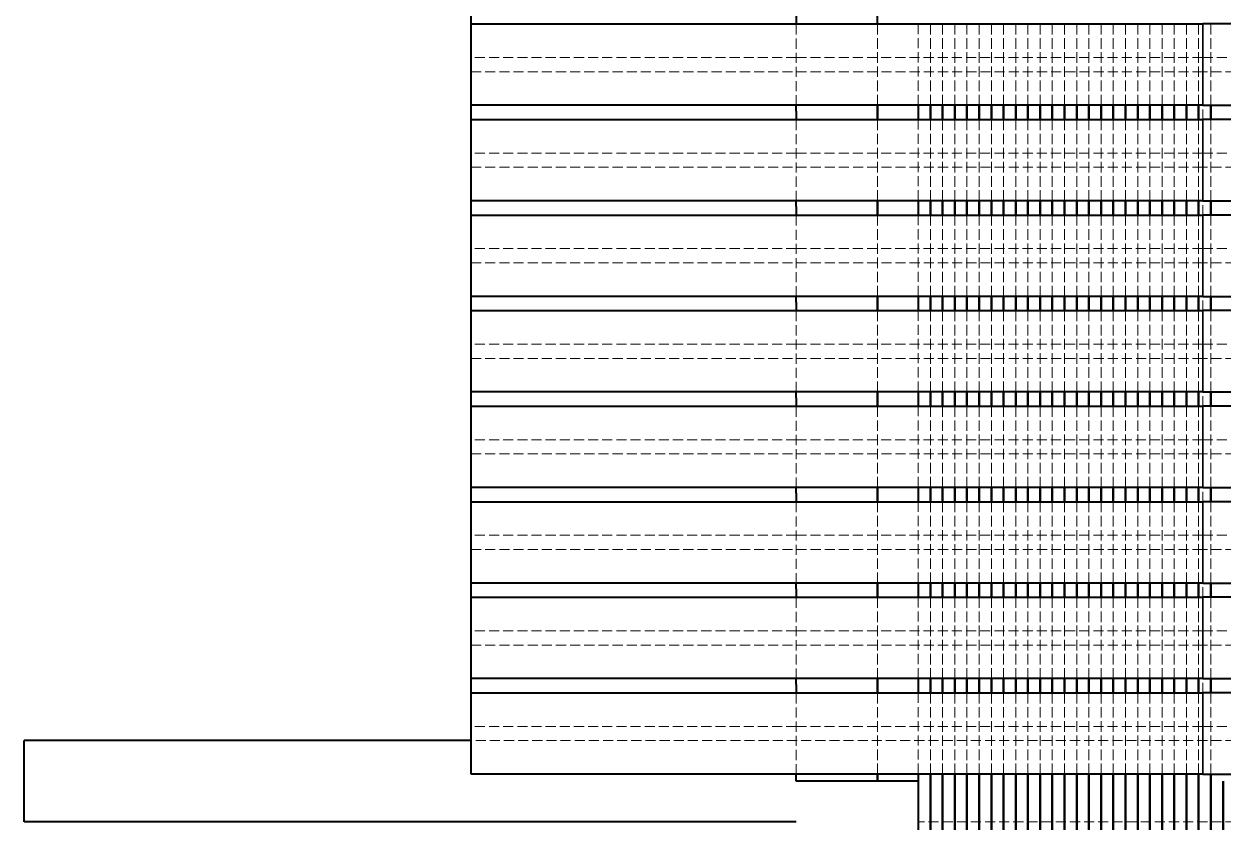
# Model space of a CAD drawing. Header units: millimetres. Extents: x 0 to 630, y 0 to 446.
# Drawn here: x 313.5 to 343, y 137.44 to 157.07 of the extents above; entities that cross this region are included whole.
import ezdxf

# ---------------------------------------------------------------- set-up
doc = ezdxf.new("R2010")
doc.units = ezdxf.units.MM
doc.header["$LTSCALE"] = 1.5
doc.linetypes.add('DASHED', pattern=[0.2067, 0.1654, -0.0413])
for name, color, linetype, lineweight, true_color in [('가려진 것(ISO)', 2, 'DASHED', 18, 0xffff00), ('가려진 좁은 것(ISO)', 2, 'DASHED', 18, 0xffff00), ('가시적인 것(ISO)', 3, 'Continuous', 40, 0x00ff00), ('가시적인 좁은 것(ISO)', 3, 'Continuous', 35, 0x00ff00)]:
    doc.layers.add(name, color=color, linetype=linetype, lineweight=lineweight, true_color=true_color)

msp = doc.modelspace()

# ---------------------------------------------------------------- linework, layer by layer
at = {"layer": '가려진 것(ISO)', "color": 1, "true_color": 0xff0000}
for p, q in [((332.502, 155.069), (332.502, 157.069)), ((332.502, 156.244), (324.502, 156.244)), ((332.502, 156.244), (342.502, 156.244)), ((342.502, 156.244), (363.502, 156.244)), ((324.502, 155.894), (332.502, 155.894)), ((342.502, 155.894), (332.502, 155.894)), ((363.502, 155.894), (342.502, 155.894)), ((332.502, 152.719), (332.502, 154.719)), ((332.502, 153.894), (324.502, 153.894)), ((332.502, 153.894), (342.502, 153.894)), ((342.502, 153.894), (363.502, 153.894)), ((324.502, 153.544), (332.502, 153.544)), ((342.502, 153.544), (332.502, 153.544)), ((363.502, 153.544), (342.502, 153.544)), ((332.502, 150.369), (332.502, 152.369)), ((332.502, 151.544), (324.502, 151.544)), ((332.502, 151.544), (342.502, 151.544)), ((342.502, 151.544), (363.502, 151.544)), ((324.502, 151.194), (332.502, 151.194)), ((342.502, 151.194), (332.502, 151.194)), ((363.502, 151.194), (342.502, 151.194)), ((332.502, 148.019), (332.502, 150.019)), ((332.502, 149.194), (324.502, 149.194)), ((332.502, 149.194), (342.502, 149.194)), ((342.502, 149.194), (363.502, 149.194)), ((324.502, 148.844), (332.502, 148.844)), ((342.502, 148.844), (332.502, 148.844)), ((363.502, 148.844), (342.502, 148.844)), ((332.502, 145.669), (332.502, 147.669)), ((332.502, 146.844), (324.502, 146.844)), ((332.502, 146.844), (342.502, 146.844)), ((342.502, 146.844), (363.502, 146.844)), ((324.502, 146.494), (332.502, 146.494)), ((342.502, 146.494), (332.502, 146.494)), ((363.502, 146.494), (342.502, 146.494)), ((332.502, 143.319), (332.502, 145.319)), ((332.502, 144.494), (324.502, 144.494)), ((332.502, 144.494), (342.502, 144.494)), ((342.502, 144.494), (363.502, 144.494)), ((324.502, 144.144), (332.502, 144.144)), ((342.502, 144.144), (332.502, 144.144)), ((363.502, 144.144), (342.502, 144.144)), ((332.502, 140.969), (332.502, 142.969)), ((332.502, 142.144), (324.502, 142.144)), ((332.502, 142.144), (342.502, 142.144)), ((342.502, 142.144), (363.502, 142.144)), ((324.502, 141.794), (332.502, 141.794)), ((342.502, 141.794), (332.502, 141.794)), ((363.502, 141.794), (342.502, 141.794)), ((332.502, 138.619), (332.502, 140.619)), ((332.502, 139.794), (324.502, 139.794)), ((332.502, 139.794), (342.502, 139.794)), ((342.502, 139.794), (363.502, 139.794)), ((363.502, 139.444), (324.502, 139.444)), ((363.502, 137.444), (335.502, 137.444))]:
    msp.add_line(p, q, dxfattribs=at)
at = {"layer": '가려진 것(ISO)'}
for p, q in [((334.502, 157.069), (334.502, 155.069)), ((334.502, 155.069), (334.502, 157.069)), ((335.502, 157.069), (335.502, 155.069)), ((335.802, 155.069), (335.802, 157.069)), ((335.802, 157.069), (335.802, 155.069)), ((336.102, 155.069), (336.102, 157.069)), ((336.102, 157.069), (336.102, 155.069)), ((336.402, 155.069), (336.402, 157.069)), ((336.402, 157.069), (336.402, 155.069)), ((336.702, 155.069), (336.702, 157.069)), ((336.702, 157.069), (336.702, 155.069)), ((337.002, 155.069), (337.002, 157.069)), ((337.002, 157.069), (337.002, 155.069)), ((337.302, 155.069), (337.302, 157.069)), ((337.302, 157.069), (337.302, 155.069)), ((337.602, 155.069), (337.602, 157.069)), ((337.602, 157.069), (337.602, 155.069)), ((337.902, 155.069), (337.902, 157.069)), ((337.902, 157.069), (337.902, 155.069)), ((338.202, 155.069), (338.202, 157.069)), ((338.202, 157.069), (338.202, 155.069)), ((338.502, 155.069), (338.502, 157.069)), ((338.502, 157.069), (338.502, 155.069)), ((338.802, 155.069), (338.802, 157.069)), ((338.802, 157.069), (338.802, 155.069)), ((339.102, 155.069), (339.102, 157.069)), ((339.102, 157.069), (339.102, 155.069)), ((339.402, 155.069), (339.402, 157.069)), ((339.402, 157.069), (339.402, 155.069)), ((339.702, 155.069), (339.702, 157.069)), ((339.702, 157.069), (339.702, 155.069)), ((340.002, 155.069), (340.002, 157.069)), ((340.002, 157.069), (340.002, 155.069)), ((340.302, 155.069), (340.302, 157.069)), ((340.302, 157.069), (340.302, 155.069)), ((340.602, 155.069), (340.602, 157.069)), ((340.602, 157.069), (340.602, 155.069)), ((340.902, 155.069), (340.902, 157.069)), ((340.902, 157.069), (340.902, 155.069)), ((341.202, 155.069), (341.202, 157.069)), ((341.202, 157.069), (341.202, 155.069)), ((341.502, 155.069), (341.502, 157.069)), ((341.502, 157.069), (341.502, 155.069)), ((341.802, 155.069), (341.802, 157.069)), ((341.802, 157.069), (341.802, 155.069)), ((342.102, 155.069), (342.102, 157.069)), ((342.102, 157.069), (342.102, 155.069)), ((342.402, 155.069), (342.402, 157.069)), ((342.402, 157.069), (342.402, 155.069)), ((342.702, 155.069), (342.702, 157.069)), ((342.702, 157.069), (342.702, 155.069)), ((334.502, 154.719), (334.502, 152.719)), ((334.502, 152.719), (334.502, 154.719)), ((335.502, 154.719), (335.502, 152.719)), ((335.802, 152.719), (335.802, 154.719)), ((335.802, 154.719), (335.802, 152.719)), ((336.102, 152.719), (336.102, 154.719)), ((336.102, 154.719), (336.102, 152.719)), ((336.402, 152.719), (336.402, 154.719)), ((336.402, 154.719), (336.402, 152.719)), ((336.702, 152.719), (336.702, 154.719)), ((336.702, 154.719), (336.702, 152.719)), ((337.002, 152.719), (337.002, 154.719)), ((337.002, 154.719), (337.002, 152.719)), ((337.302, 152.719), (337.302, 154.719)), ((337.302, 154.719), (337.302, 152.719)), ((337.602, 152.719), (337.602, 154.719)), ((337.602, 154.719), (337.602, 152.719)), ((337.902, 152.719), (337.902, 154.719)), ((337.902, 154.719), (337.902, 152.719)), ((338.202, 152.719), (338.202, 154.719)), ((338.202, 154.719), (338.202, 152.719)), ((338.502, 152.719), (338.502, 154.719)), ((338.502, 154.719), (338.502, 152.719)), ((338.802, 152.719), (338.802, 154.719)), ((338.802, 154.719), (338.802, 152.719)), ((339.102, 152.719), (339.102, 154.719)), ((339.102, 154.719), (339.102, 152.719)), ((339.402, 152.719), (339.402, 154.719)), ((339.402, 154.719), (339.402, 152.719)), ((339.702, 152.719), (339.702, 154.719)), ((339.702, 154.719), (339.702, 152.719)), ((340.002, 152.719), (340.002, 154.719)), ((340.002, 154.719), (340.002, 152.719)), ((340.302, 152.719), (340.302, 154.719)), ((340.302, 154.719), (340.302, 152.719)), ((340.602, 152.719), (340.602, 154.719)), ((340.602, 154.719), (340.602, 152.719)), ((340.902, 152.719), (340.902, 154.719)), ((340.902, 154.719), (340.902, 152.719)), ((341.202, 152.719), (341.202, 154.719)), ((341.202, 154.719), (341.202, 152.719)), ((341.502, 152.719), (341.502, 154.719)), ((341.502, 154.719), (341.502, 152.719)), ((341.802, 152.719), (341.802, 154.719)), ((341.802, 154.719), (341.802, 152.719)), ((342.102, 152.719), (342.102, 154.719)), ((342.102, 154.719), (342.102, 152.719)), ((342.402, 152.719), (342.402, 154.719)), ((342.402, 154.719), (342.402, 152.719)), ((342.702, 152.719), (342.702, 154.719)), ((342.702, 154.719), (342.702, 152.719)), ((334.502, 152.369), (334.502, 150.369)), ((334.502, 150.369), (334.502, 152.369)), ((335.502, 152.369), (335.502, 150.369)), ((335.802, 150.369), (335.802, 152.369)), ((335.802, 152.369), (335.802, 150.369)), ((336.102, 150.369), (336.102, 152.369)), ((336.102, 152.369), (336.102, 150.369)), ((336.402, 150.369), (336.402, 152.369)), ((336.402, 152.369), (336.402, 150.369)), ((336.702, 150.369), (336.702, 152.369)), ((336.702, 152.369), (336.702, 150.369)), ((337.002, 150.369), (337.002, 152.369)), ((337.002, 152.369), (337.002, 150.369)), ((337.302, 150.369), (337.302, 152.369)), ((337.302, 152.369), (337.302, 150.369)), ((337.602, 150.369), (337.602, 152.369)), ((337.602, 152.369), (337.602, 150.369)), ((337.902, 150.369), (337.902, 152.369)), ((337.902, 152.369), (337.902, 150.369)), ((338.202, 150.369), (338.202, 152.369)), ((338.202, 152.369), (338.202, 150.369)), ((338.502, 150.369), (338.502, 152.369)), ((338.502, 152.369), (338.502, 150.369)), ((338.802, 150.369), (338.802, 152.369)), ((338.802, 152.369), (338.802, 150.369)), ((339.102, 150.369), (339.102, 152.369)), ((339.102, 152.369), (339.102, 150.369)), ((339.402, 150.369), (339.402, 152.369)), ((339.402, 152.369), (339.402, 150.369)), ((339.702, 150.369), (339.702, 152.369)), ((339.702, 152.369), (339.702, 150.369)), ((340.002, 150.369), (340.002, 152.369)), ((340.002, 152.369), (340.002, 150.369)), ((340.302, 150.369), (340.302, 152.369)), ((340.302, 152.369), (340.302, 150.369)), ((340.602, 150.369), (340.602, 152.369)), ((340.602, 152.369), (340.602, 150.369)), ((340.902, 150.369), (340.902, 152.369)), ((340.902, 152.369), (340.902, 150.369)), ((341.202, 150.369), (341.202, 152.369)), ((341.202, 152.369), (341.202, 150.369)), ((341.502, 150.369), (341.502, 152.369)), ((341.502, 152.369), (341.502, 150.369)), ((341.802, 150.369), (341.802, 152.369)), ((341.802, 152.369), (341.802, 150.369)), ((342.102, 150.369), (342.102, 152.369)), ((342.102, 152.369), (342.102, 150.369)), ((342.402, 150.369), (342.402, 152.369)), ((342.402, 152.369), (342.402, 150.369)), ((342.702, 150.369), (342.702, 152.369)), ((342.702, 152.369), (342.702, 150.369)), ((334.502, 150.019), (334.502, 148.019)), ((334.502, 148.019), (334.502, 150.019)), ((335.502, 150.019), (335.502, 148.019)), ((335.802, 148.019), (335.802, 150.019)), ((335.802, 150.019), (335.802, 148.019)), ((336.102, 148.019), (336.102, 150.019)), ((336.102, 150.019), (336.102, 148.019)), ((336.402, 148.019), (336.402, 150.019)), ((336.402, 150.019), (336.402, 148.019)), ((336.702, 148.019), (336.702, 150.019)), ((336.702, 150.019), (336.702, 148.019)), ((337.002, 148.019), (337.002, 150.019)), ((337.002, 150.019), (337.002, 148.019)), ((337.302, 148.019), (337.302, 150.019)), ((337.302, 150.019), (337.302, 148.019)), ((337.602, 148.019), (337.602, 150.019)), ((337.602, 150.019), (337.602, 148.019)), ((337.902, 148.019), (337.902, 150.019)), ((337.902, 150.019), (337.902, 148.019)), ((338.202, 148.019), (338.202, 150.019)), ((338.202, 150.019), (338.202, 148.019)), ((338.502, 148.019), (338.502, 150.019)), ((338.502, 150.019), (338.502, 148.019)), ((338.802, 148.019), (338.802, 150.019)), ((338.802, 150.019), (338.802, 148.019)), ((339.102, 148.019), (339.102, 150.019)), ((339.102, 150.019), (339.102, 148.019)), ((339.402, 148.019), (339.402, 150.019)), ((339.402, 150.019), (339.402, 148.019)), ((339.702, 148.019), (339.702, 150.019)), ((339.702, 150.019), (339.702, 148.019)), ((340.002, 148.019), (340.002, 150.019)), ((340.002, 150.019), (340.002, 148.019)), ((340.302, 148.019), (340.302, 150.019)), ((340.302, 150.019), (340.302, 148.019)), ((340.602, 148.019), (340.602, 150.019)), ((340.602, 150.019), (340.602, 148.019)), ((340.902, 148.019), (340.902, 150.019)), ((340.902, 150.019), (340.902, 148.019)), ((341.202, 148.019), (341.202, 150.019)), ((341.202, 150.019), (341.202, 148.019)), ((341.502, 148.019), (341.502, 150.019)), ((341.502, 150.019), (341.502, 148.019)), ((341.802, 148.019), (341.802, 150.019)), ((341.802, 150.019), (341.802, 148.019)), ((342.102, 148.019), (342.102, 150.019)), ((342.102, 150.019), (342.102, 148.019)), ((342.402, 148.019), (342.402, 150.019)), ((342.402, 150.019), (342.402, 148.019)), ((342.702, 148.019), (342.702, 150.019)), ((342.702, 150.019), (342.702, 148.019)), ((334.502, 147.669), (334.502, 145.669)), ((334.502, 145.669), (334.502, 147.669)), ((335.502, 147.669), (335.502, 145.669)), ((335.802, 145.669), (335.802, 147.669)), ((335.802, 147.669), (335.802, 145.669)), ((336.102, 145.669), (336.102, 147.669)), ((336.102, 147.669), (336.102, 145.669)), ((336.402, 145.669), (336.402, 147.669)), ((336.402, 147.669), (336.402, 145.669)), ((336.702, 145.669), (336.702, 147.669)), ((336.702, 147.669), (336.702, 145.669)), ((337.002, 145.669), (337.002, 147.669)), ((337.002, 147.669), (337.002, 145.669)), ((337.302, 145.669), (337.302, 147.669)), ((337.302, 147.669), (337.302, 145.669)), ((337.602, 145.669), (337.602, 147.669)), ((337.602, 147.669), (337.602, 145.669)), ((337.902, 145.669), (337.902, 147.669)), ((337.902, 147.669), (337.902, 145.669)), ((338.202, 145.669), (338.202, 147.669)), ((338.202, 147.669), (338.202, 145.669)), ((338.502, 145.669), (338.502, 147.669)), ((338.502, 147.669), (338.502, 145.669)), ((338.802, 145.669), (338.802, 147.669)), ((338.802, 147.669), (338.802, 145.669)), ((339.102, 145.669), (339.102, 147.669)), ((339.102, 147.669), (339.102, 145.669)), ((339.402, 145.669), (339.402, 147.669)), ((339.402, 147.669), (339.402, 145.669)), ((339.702, 145.669), (339.702, 147.669)), ((339.702, 147.669), (339.702, 145.669)), ((340.002, 145.669), (340.002, 147.669)), ((340.002, 147.669), (340.002, 145.669)), ((340.302, 145.669), (340.302, 147.669)), ((340.302, 147.669), (340.302, 145.669)), ((340.602, 145.669), (340.602, 147.669)), ((340.602, 147.669), (340.602, 145.669)), ((340.902, 145.669), (340.902, 147.669)), ((340.902, 147.669), (340.902, 145.669)), ((341.202, 145.669), (341.202, 147.669)), ((341.202, 147.669), (341.202, 145.669)), ((341.502, 145.669), (341.502, 147.669)), ((341.502, 147.669), (341.502, 145.669)), ((341.802, 145.669), (341.802, 147.669)), ((341.802, 147.669), (341.802, 145.669)), ((342.102, 145.669), (342.102, 147.669)), ((342.102, 147.669), (342.102, 145.669)), ((342.402, 145.669), (342.402, 147.669)), ((342.402, 147.669), (342.402, 145.669)), ((342.702, 145.669), (342.702, 147.669)), ((342.702, 147.669), (342.702, 145.669)), ((334.502, 145.319), (334.502, 143.319)), ((334.502, 143.319), (334.502, 145.319)), ((335.502, 145.319), (335.502, 143.319)), ((335.802, 143.319), (335.802, 145.319)), ((335.802, 145.319), (335.802, 143.319)), ((336.102, 143.319), (336.102, 145.319)), ((336.102, 145.319), (336.102, 143.319)), ((336.402, 143.319), (336.402, 145.319)), ((336.402, 145.319), (336.402, 143.319)), ((336.702, 143.319), (336.702, 145.319)), ((336.702, 145.319), (336.702, 143.319)), ((337.002, 143.319), (337.002, 145.319)), ((337.002, 145.319), (337.002, 143.319)), ((337.302, 143.319), (337.302, 145.319)), ((337.302, 145.319), (337.302, 143.319)), ((337.602, 143.319), (337.602, 145.319)), ((337.602, 145.319), (337.602, 143.319)), ((337.902, 143.319), (337.902, 145.319)), ((337.902, 145.319), (337.902, 143.319)), ((338.202, 143.319), (338.202, 145.319)), ((338.202, 145.319), (338.202, 143.319)), ((338.502, 143.319), (338.502, 145.319)), ((338.502, 145.319), (338.502, 143.319)), ((338.802, 143.319), (338.802, 145.319)), ((338.802, 145.319), (338.802, 143.319)), ((339.102, 143.319), (339.102, 145.319)), ((339.102, 145.319), (339.102, 143.319)), ((339.402, 143.319), (339.402, 145.319)), ((339.402, 145.319), (339.402, 143.319)), ((339.702, 143.319), (339.702, 145.319)), ((339.702, 145.319), (339.702, 143.319)), ((340.002, 143.319), (340.002, 145.319)), ((340.002, 145.319), (340.002, 143.319)), ((340.302, 143.319), (340.302, 145.319)), ((340.302, 145.319), (340.302, 143.319)), ((340.602, 143.319), (340.602, 145.319)), ((340.602, 145.319), (340.602, 143.319)), ((340.902, 143.319), (340.902, 145.319)), ((340.902, 145.319), (340.902, 143.319)), ((341.202, 143.319), (341.202, 145.319)), ((341.202, 145.319), (341.202, 143.319)), ((341.502, 143.319), (341.502, 145.319)), ((341.502, 145.319), (341.502, 143.319)), ((341.802, 143.319), (341.802, 145.319)), ((341.802, 145.319), (341.802, 143.319)), ((342.102, 143.319), (342.102, 145.319)), ((342.102, 145.319), (342.102, 143.319)), ((342.402, 143.319), (342.402, 145.319)), ((342.402, 145.319), (342.402, 143.319)), ((342.702, 143.319), (342.702, 145.319)), ((342.702, 145.319), (342.702, 143.319)), ((334.502, 142.969), (334.502, 140.969)), ((334.502, 140.969), (334.502, 142.969)), ((335.502, 142.969), (335.502, 140.969)), ((335.802, 140.969), (335.802, 142.969)), ((335.802, 142.969), (335.802, 140.969)), ((336.102, 140.969), (336.102, 142.969)), ((336.102, 142.969), (336.102, 140.969)), ((336.402, 140.969), (336.402, 142.969)), ((336.402, 142.969), (336.402, 140.969)), ((336.702, 140.969), (336.702, 142.969)), ((336.702, 142.969), (336.702, 140.969)), ((337.002, 140.969), (337.002, 142.969)), ((337.002, 142.969), (337.002, 140.969)), ((337.302, 140.969), (337.302, 142.969)), ((337.302, 142.969), (337.302, 140.969)), ((337.602, 140.969), (337.602, 142.969)), ((337.602, 142.969), (337.602, 140.969)), ((337.902, 140.969), (337.902, 142.969)), ((337.902, 142.969), (337.902, 140.969)), ((338.202, 140.969), (338.202, 142.969)), ((338.202, 142.969), (338.202, 140.969)), ((338.502, 140.969), (338.502, 142.969)), ((338.502, 142.969), (338.502, 140.969)), ((338.802, 140.969), (338.802, 142.969)), ((338.802, 142.969), (338.802, 140.969)), ((339.102, 140.969), (339.102, 142.969)), ((339.102, 142.969), (339.102, 140.969)), ((339.402, 140.969), (339.402, 142.969)), ((339.402, 142.969), (339.402, 140.969)), ((339.702, 140.969), (339.702, 142.969)), ((339.702, 142.969), (339.702, 140.969)), ((340.002, 140.969), (340.002, 142.969)), ((340.002, 142.969), (340.002, 140.969)), ((340.302, 140.969), (340.302, 142.969)), ((340.302, 142.969), (340.302, 140.969)), ((340.602, 140.969), (340.602, 142.969)), ((340.602, 142.969), (340.602, 140.969)), ((340.902, 140.969), (340.902, 142.969)), ((340.902, 142.969), (340.902, 140.969)), ((341.202, 140.969), (341.202, 142.969)), ((341.202, 142.969), (341.202, 140.969)), ((341.502, 140.969), (341.502, 142.969)), ((341.502, 142.969), (341.502, 140.969)), ((341.802, 140.969), (341.802, 142.969)), ((341.802, 142.969), (341.802, 140.969)), ((342.102, 140.969), (342.102, 142.969)), ((342.102, 142.969), (342.102, 140.969)), ((342.402, 140.969), (342.402, 142.969)), ((342.402, 142.969), (342.402, 140.969)), ((342.702, 140.969), (342.702, 142.969)), ((342.702, 142.969), (342.702, 140.969)), ((334.502, 140.619), (334.502, 138.619)), ((334.502, 138.619), (334.502, 140.619)), ((335.502, 140.619), (335.502, 138.619)), ((335.802, 138.619), (335.802, 140.619)), ((335.802, 140.619), (335.802, 138.619)), ((336.102, 138.619), (336.102, 140.619)), ((336.102, 140.619), (336.102, 138.619)), ((336.402, 138.619), (336.402, 140.619)), ((336.402, 140.619), (336.402, 138.619)), ((336.702, 138.619), (336.702, 140.619)), ((336.702, 140.619), (336.702, 138.619)), ((337.002, 138.619), (337.002, 140.619)), ((337.002, 140.619), (337.002, 138.619)), ((337.302, 138.619), (337.302, 140.619)), ((337.302, 140.619), (337.302, 138.619)), ((337.602, 138.619), (337.602, 140.619)), ((337.602, 140.619), (337.602, 138.619)), ((337.902, 138.619), (337.902, 140.619)), ((337.902, 140.619), (337.902, 138.619)), ((338.202, 138.619), (338.202, 140.619)), ((338.202, 140.619), (338.202, 138.619)), ((338.502, 138.619), (338.502, 140.619)), ((338.502, 140.619), (338.502, 138.619)), ((338.802, 138.619), (338.802, 140.619)), ((338.802, 140.619), (338.802, 138.619)), ((339.102, 138.619), (339.102, 140.619)), ((339.102, 140.619), (339.102, 138.619)), ((339.402, 138.619), (339.402, 140.619)), ((339.402, 140.619), (339.402, 138.619)), ((339.702, 138.619), (339.702, 140.619)), ((339.702, 140.619), (339.702, 138.619)), ((340.002, 138.619), (340.002, 140.619)), ((340.002, 140.619), (340.002, 138.619)), ((340.302, 138.619), (340.302, 140.619)), ((340.302, 140.619), (340.302, 138.619)), ((340.602, 138.619), (340.602, 140.619)), ((340.602, 140.619), (340.602, 138.619)), ((340.902, 138.619), (340.902, 140.619)), ((340.902, 140.619), (340.902, 138.619)), ((341.202, 138.619), (341.202, 140.619)), ((341.202, 140.619), (341.202, 138.619)), ((341.502, 138.619), (341.502, 140.619)), ((341.502, 140.619), (341.502, 138.619)), ((341.802, 138.619), (341.802, 140.619)), ((341.802, 140.619), (341.802, 138.619)), ((342.102, 138.619), (342.102, 140.619)), ((342.102, 140.619), (342.102, 138.619)), ((342.402, 138.619), (342.402, 140.619)), ((342.402, 140.619), (342.402, 138.619)), ((342.702, 138.619), (342.702, 140.619)), ((342.702, 140.619), (342.702, 138.619))]:
    msp.add_line(p, q, dxfattribs=at)
at = {"layer": '가려진 좁은 것(ISO)', "color": 1, "true_color": 0xff0000}
for p, q in [((342.502, 154.719), (342.502, 155.069)), ((342.502, 152.369), (342.502, 152.719)), ((342.502, 150.019), (342.502, 150.369)), ((342.502, 147.669), (342.502, 148.019)), ((342.502, 145.319), (342.502, 145.669)), ((342.502, 142.969), (342.502, 143.319)), ((342.502, 140.619), (342.502, 140.969))]:
    msp.add_line(p, q, dxfattribs=at)
at = {"layer": '가시적인 것(ISO)', "color": 1, "true_color": 0xff0000}
for p, q in [((324.502, 157.069), (324.502, 157.419)), ((332.502, 157.277), (332.502, 157.069)), ((324.502, 155.069), (324.502, 157.069)), ((324.502, 157.069), (342.502, 157.069)), ((363.502, 157.069), (342.502, 157.069)), ((324.502, 154.719), (324.502, 155.069)), ((342.502, 155.069), (324.502, 155.069)), ((332.502, 154.927), (332.502, 154.719)), ((342.502, 155.069), (363.502, 155.069)), ((324.502, 152.719), (324.502, 154.719)), ((324.502, 154.719), (342.502, 154.719)), ((363.502, 154.719), (342.502, 154.719)), ((324.502, 152.369), (324.502, 152.719)), ((342.502, 152.719), (324.502, 152.719)), ((332.502, 152.577), (332.502, 152.369)), ((342.502, 152.719), (363.502, 152.719)), ((324.502, 150.369), (324.502, 152.369)), ((324.502, 152.369), (342.502, 152.369)), ((363.502, 152.369), (342.502, 152.369)), ((324.502, 150.019), (324.502, 150.369)), ((342.502, 150.369), (324.502, 150.369)), ((332.502, 150.227), (332.502, 150.019)), ((342.502, 150.369), (363.502, 150.369)), ((324.502, 148.019), (324.502, 150.019)), ((324.502, 150.019), (342.502, 150.019)), ((363.502, 150.019), (342.502, 150.019)), ((324.502, 147.669), (324.502, 148.019)), ((342.502, 148.019), (324.502, 148.019)), ((332.502, 147.877), (332.502, 147.669)), ((342.502, 148.019), (363.502, 148.019)), ((324.502, 145.669), (324.502, 147.669)), ((324.502, 147.669), (342.502, 147.669)), ((363.502, 147.669), (342.502, 147.669)), ((324.502, 145.319), (324.502, 145.669)), ((342.502, 145.669), (324.502, 145.669)), ((332.502, 145.527), (332.502, 145.319)), ((342.502, 145.669), (363.502, 145.669)), ((324.502, 143.319), (324.502, 145.319)), ((324.502, 145.319), (342.502, 145.319)), ((363.502, 145.319), (342.502, 145.319)), ((324.502, 142.969), (324.502, 143.319)), ((342.502, 143.319), (324.502, 143.319)), ((332.502, 143.177), (332.502, 142.969)), ((342.502, 143.319), (363.502, 143.319)), ((324.502, 140.969), (324.502, 142.969)), ((324.502, 142.969), (342.502, 142.969)), ((363.502, 142.969), (342.502, 142.969)), ((324.502, 140.619), (324.502, 140.969)), ((342.502, 140.969), (324.502, 140.969)), ((332.502, 140.827), (332.502, 140.619)), ((342.502, 140.969), (363.502, 140.969)), ((324.502, 138.619), (324.502, 140.619)), ((324.502, 140.619), (342.502, 140.619)), ((363.502, 140.619), (342.502, 140.619)), ((313.502, 137.444), (313.502, 139.444)), ((324.502, 139.444), (313.502, 139.444)), ((342.502, 138.619), (324.502, 138.619)), ((342.502, 138.619), (363.502, 138.619)), ((332.502, 137.444), (313.502, 137.444))]:
    msp.add_line(p, q, dxfattribs=at)
at = {"layer": '가시적인 것(ISO)'}
for p, q in [((334.502, 157.069), (334.502, 157.419)), ((332.502, 154.927), (332.502, 155.069)), ((334.502, 155.069), (334.502, 154.719)), ((334.502, 154.719), (334.502, 155.069)), ((335.502, 155.069), (335.502, 154.719)), ((335.802, 154.719), (335.802, 155.069)), ((335.802, 155.069), (335.802, 154.719)), ((336.102, 154.719), (336.102, 155.069)), ((336.102, 155.069), (336.102, 154.719)), ((336.402, 154.719), (336.402, 155.069)), ((336.402, 155.069), (336.402, 154.719)), ((336.702, 154.719), (336.702, 155.069)), ((336.702, 155.069), (336.702, 154.719)), ((337.002, 154.719), (337.002, 155.069)), ((337.002, 155.069), (337.002, 154.719)), ((337.302, 154.719), (337.302, 155.069)), ((337.302, 155.069), (337.302, 154.719)), ((337.602, 154.719), (337.602, 155.069)), ((337.602, 155.069), (337.602, 154.719)), ((337.902, 154.719), (337.902, 155.069)), ((337.902, 155.069), (337.902, 154.719)), ((338.202, 154.719), (338.202, 155.069)), ((338.202, 155.069), (338.202, 154.719)), ((338.502, 154.719), (338.502, 155.069)), ((338.502, 155.069), (338.502, 154.719)), ((338.802, 154.719), (338.802, 155.069)), ((338.802, 155.069), (338.802, 154.719)), ((339.102, 154.719), (339.102, 155.069)), ((339.102, 155.069), (339.102, 154.719)), ((339.402, 154.719), (339.402, 155.069)), ((339.402, 155.069), (339.402, 154.719)), ((339.702, 154.719), (339.702, 155.069)), ((339.702, 155.069), (339.702, 154.719)), ((340.002, 154.719), (340.002, 155.069)), ((340.002, 155.069), (340.002, 154.719)), ((340.302, 154.719), (340.302, 155.069)), ((340.302, 155.069), (340.302, 154.719)), ((340.602, 154.719), (340.602, 155.069)), ((340.602, 155.069), (340.602, 154.719)), ((340.902, 154.719), (340.902, 155.069)), ((340.902, 155.069), (340.902, 154.719)), ((341.202, 154.719), (341.202, 155.069)), ((341.202, 155.069), (341.202, 154.719)), ((341.502, 154.719), (341.502, 155.069)), ((341.502, 155.069), (341.502, 154.719)), ((341.802, 154.719), (341.802, 155.069)), ((341.802, 155.069), (341.802, 154.719)), ((342.102, 154.719), (342.102, 155.069)), ((342.102, 155.069), (342.102, 154.719)), ((342.402, 154.719), (342.402, 155.069)), ((342.402, 155.069), (342.402, 154.719)), ((342.702, 154.719), (342.702, 155.069)), ((342.702, 155.069), (342.702, 154.719)), ((332.502, 152.577), (332.502, 152.719)), ((334.502, 152.719), (334.502, 152.369)), ((334.502, 152.369), (334.502, 152.719)), ((335.502, 152.719), (335.502, 152.369)), ((335.802, 152.369), (335.802, 152.719)), ((335.802, 152.719), (335.802, 152.369)), ((336.102, 152.369), (336.102, 152.719)), ((336.102, 152.719), (336.102, 152.369)), ((336.402, 152.369), (336.402, 152.719)), ((336.402, 152.719), (336.402, 152.369)), ((336.702, 152.369), (336.702, 152.719)), ((336.702, 152.719), (336.702, 152.369)), ((337.002, 152.369), (337.002, 152.719)), ((337.002, 152.719), (337.002, 152.369)), ((337.302, 152.369), (337.302, 152.719)), ((337.302, 152.719), (337.302, 152.369)), ((337.602, 152.369), (337.602, 152.719)), ((337.602, 152.719), (337.602, 152.369)), ((337.902, 152.369), (337.902, 152.719)), ((337.902, 152.719), (337.902, 152.369)), ((338.202, 152.369), (338.202, 152.719)), ((338.202, 152.719), (338.202, 152.369)), ((338.502, 152.369), (338.502, 152.719)), ((338.502, 152.719), (338.502, 152.369)), ((338.802, 152.369), (338.802, 152.719)), ((338.802, 152.719), (338.802, 152.369)), ((339.102, 152.369), (339.102, 152.719)), ((339.102, 152.719), (339.102, 152.369)), ((339.402, 152.369), (339.402, 152.719)), ((339.402, 152.719), (339.402, 152.369)), ((339.702, 152.369), (339.702, 152.719)), ((339.702, 152.719), (339.702, 152.369)), ((340.002, 152.369), (340.002, 152.719)), ((340.002, 152.719), (340.002, 152.369)), ((340.302, 152.369), (340.302, 152.719)), ((340.302, 152.719), (340.302, 152.369)), ((340.602, 152.369), (340.602, 152.719)), ((340.602, 152.719), (340.602, 152.369)), ((340.902, 152.369), (340.902, 152.719)), ((340.902, 152.719), (340.902, 152.369)), ((341.202, 152.369), (341.202, 152.719)), ((341.202, 152.719), (341.202, 152.369)), ((341.502, 152.369), (341.502, 152.719)), ((341.502, 152.719), (341.502, 152.369)), ((341.802, 152.369), (341.802, 152.719)), ((341.802, 152.719), (341.802, 152.369)), ((342.102, 152.369), (342.102, 152.719)), ((342.102, 152.719), (342.102, 152.369)), ((342.402, 152.369), (342.402, 152.719)), ((342.402, 152.719), (342.402, 152.369)), ((342.702, 152.369), (342.702, 152.719)), ((342.702, 152.719), (342.702, 152.369)), ((332.502, 150.227), (332.502, 150.369)), ((334.502, 150.369), (334.502, 150.019)), ((334.502, 150.019), (334.502, 150.369)), ((335.502, 150.369), (335.502, 150.019)), ((335.802, 150.019), (335.802, 150.369)), ((335.802, 150.369), (335.802, 150.019)), ((336.102, 150.019), (336.102, 150.369)), ((336.102, 150.369), (336.102, 150.019)), ((336.402, 150.019), (336.402, 150.369)), ((336.402, 150.369), (336.402, 150.019)), ((336.702, 150.019), (336.702, 150.369)), ((336.702, 150.369), (336.702, 150.019)), ((337.002, 150.019), (337.002, 150.369)), ((337.002, 150.369), (337.002, 150.019)), ((337.302, 150.019), (337.302, 150.369)), ((337.302, 150.369), (337.302, 150.019)), ((337.602, 150.019), (337.602, 150.369)), ((337.602, 150.369), (337.602, 150.019)), ((337.902, 150.019), (337.902, 150.369)), ((337.902, 150.369), (337.902, 150.019)), ((338.202, 150.019), (338.202, 150.369)), ((338.202, 150.369), (338.202, 150.019)), ((338.502, 150.019), (338.502, 150.369)), ((338.502, 150.369), (338.502, 150.019)), ((338.802, 150.019), (338.802, 150.369)), ((338.802, 150.369), (338.802, 150.019)), ((339.102, 150.019), (339.102, 150.369)), ((339.102, 150.369), (339.102, 150.019)), ((339.402, 150.019), (339.402, 150.369)), ((339.402, 150.369), (339.402, 150.019)), ((339.702, 150.019), (339.702, 150.369)), ((339.702, 150.369), (339.702, 150.019)), ((340.002, 150.019), (340.002, 150.369)), ((340.002, 150.369), (340.002, 150.019)), ((340.302, 150.019), (340.302, 150.369)), ((340.302, 150.369), (340.302, 150.019)), ((340.602, 150.019), (340.602, 150.369)), ((340.602, 150.369), (340.602, 150.019)), ((340.902, 150.019), (340.902, 150.369)), ((340.902, 150.369), (340.902, 150.019)), ((341.202, 150.019), (341.202, 150.369)), ((341.202, 150.369), (341.202, 150.019)), ((341.502, 150.019), (341.502, 150.369)), ((341.502, 150.369), (341.502, 150.019)), ((341.802, 150.019), (341.802, 150.369)), ((341.802, 150.369), (341.802, 150.019)), ((342.102, 150.019), (342.102, 150.369)), ((342.102, 150.369), (342.102, 150.019)), ((342.402, 150.019), (342.402, 150.369)), ((342.402, 150.369), (342.402, 150.019)), ((342.702, 150.019), (342.702, 150.369)), ((342.702, 150.369), (342.702, 150.019)), ((332.502, 147.877), (332.502, 148.019)), ((334.502, 148.019), (334.502, 147.669)), ((334.502, 147.669), (334.502, 148.019)), ((335.502, 148.019), (335.502, 147.669)), ((335.802, 147.669), (335.802, 148.019)), ((335.802, 148.019), (335.802, 147.669)), ((336.102, 147.669), (336.102, 148.019)), ((336.102, 148.019), (336.102, 147.669)), ((336.402, 147.669), (336.402, 148.019)), ((336.402, 148.019), (336.402, 147.669)), ((336.702, 147.669), (336.702, 148.019)), ((336.702, 148.019), (336.702, 147.669)), ((337.002, 147.669), (337.002, 148.019)), ((337.002, 148.019), (337.002, 147.669)), ((337.302, 147.669), (337.302, 148.019)), ((337.302, 148.019), (337.302, 147.669)), ((337.602, 147.669), (337.602, 148.019)), ((337.602, 148.019), (337.602, 147.669)), ((337.902, 147.669), (337.902, 148.019)), ((337.902, 148.019), (337.902, 147.669)), ((338.202, 147.669), (338.202, 148.019)), ((338.202, 148.019), (338.202, 147.669)), ((338.502, 147.669), (338.502, 148.019)), ((338.502, 148.019), (338.502, 147.669)), ((338.802, 147.669), (338.802, 148.019)), ((338.802, 148.019), (338.802, 147.669)), ((339.102, 147.669), (339.102, 148.019)), ((339.102, 148.019), (339.102, 147.669)), ((339.402, 147.669), (339.402, 148.019)), ((339.402, 148.019), (339.402, 147.669)), ((339.702, 147.669), (339.702, 148.019)), ((339.702, 148.019), (339.702, 147.669)), ((340.002, 147.669), (340.002, 148.019)), ((340.002, 148.019), (340.002, 147.669)), ((340.302, 147.669), (340.302, 148.019)), ((340.302, 148.019), (340.302, 147.669)), ((340.602, 147.669), (340.602, 148.019)), ((340.602, 148.019), (340.602, 147.669)), ((340.902, 147.669), (340.902, 148.019)), ((340.902, 148.019), (340.902, 147.669)), ((341.202, 147.669), (341.202, 148.019)), ((341.202, 148.019), (341.202, 147.669)), ((341.502, 147.669), (341.502, 148.019)), ((341.502, 148.019), (341.502, 147.669)), ((341.802, 147.669), (341.802, 148.019)), ((341.802, 148.019), (341.802, 147.669)), ((342.102, 147.669), (342.102, 148.019)), ((342.102, 148.019), (342.102, 147.669)), ((342.402, 147.669), (342.402, 148.019)), ((342.402, 148.019), (342.402, 147.669)), ((342.702, 147.669), (342.702, 148.019)), ((342.702, 148.019), (342.702, 147.669)), ((332.502, 145.527), (332.502, 145.669)), ((334.502, 145.669), (334.502, 145.319)), ((334.502, 145.319), (334.502, 145.669)), ((335.502, 145.669), (335.502, 145.319)), ((335.802, 145.319), (335.802, 145.669)), ((335.802, 145.669), (335.802, 145.319)), ((336.102, 145.319), (336.102, 145.669)), ((336.102, 145.669), (336.102, 145.319)), ((336.402, 145.319), (336.402, 145.669)), ((336.402, 145.669), (336.402, 145.319)), ((336.702, 145.319), (336.702, 145.669)), ((336.702, 145.669), (336.702, 145.319)), ((337.002, 145.319), (337.002, 145.669)), ((337.002, 145.669), (337.002, 145.319)), ((337.302, 145.319), (337.302, 145.669)), ((337.302, 145.669), (337.302, 145.319)), ((337.602, 145.319), (337.602, 145.669)), ((337.602, 145.669), (337.602, 145.319)), ((337.902, 145.319), (337.902, 145.669)), ((337.902, 145.669), (337.902, 145.319)), ((338.202, 145.319), (338.202, 145.669)), ((338.202, 145.669), (338.202, 145.319)), ((338.502, 145.319), (338.502, 145.669)), ((338.502, 145.669), (338.502, 145.319)), ((338.802, 145.319), (338.802, 145.669)), ((338.802, 145.669), (338.802, 145.319)), ((339.102, 145.319), (339.102, 145.669)), ((339.102, 145.669), (339.102, 145.319)), ((339.402, 145.319), (339.402, 145.669)), ((339.402, 145.669), (339.402, 145.319)), ((339.702, 145.319), (339.702, 145.669)), ((339.702, 145.669), (339.702, 145.319)), ((340.002, 145.319), (340.002, 145.669)), ((340.002, 145.669), (340.002, 145.319)), ((340.302, 145.319), (340.302, 145.669)), ((340.302, 145.669), (340.302, 145.319)), ((340.602, 145.319), (340.602, 145.669)), ((340.602, 145.669), (340.602, 145.319)), ((340.902, 145.319), (340.902, 145.669)), ((340.902, 145.669), (340.902, 145.319)), ((341.202, 145.319), (341.202, 145.669)), ((341.202, 145.669), (341.202, 145.319)), ((341.502, 145.319), (341.502, 145.669)), ((341.502, 145.669), (341.502, 145.319)), ((341.802, 145.319), (341.802, 145.669)), ((341.802, 145.669), (341.802, 145.319)), ((342.102, 145.319), (342.102, 145.669)), ((342.102, 145.669), (342.102, 145.319)), ((342.402, 145.319), (342.402, 145.669)), ((342.402, 145.669), (342.402, 145.319)), ((342.702, 145.319), (342.702, 145.669)), ((342.702, 145.669), (342.702, 145.319)), ((332.502, 143.177), (332.502, 143.319)), ((334.502, 143.319), (334.502, 142.969)), ((334.502, 142.969), (334.502, 143.319)), ((335.502, 143.319), (335.502, 142.969)), ((335.802, 142.969), (335.802, 143.319)), ((335.802, 143.319), (335.802, 142.969)), ((336.102, 142.969), (336.102, 143.319)), ((336.102, 143.319), (336.102, 142.969)), ((336.402, 142.969), (336.402, 143.319)), ((336.402, 143.319), (336.402, 142.969)), ((336.702, 142.969), (336.702, 143.319)), ((336.702, 143.319), (336.702, 142.969)), ((337.002, 142.969), (337.002, 143.319)), ((337.002, 143.319), (337.002, 142.969)), ((337.302, 142.969), (337.302, 143.319)), ((337.302, 143.319), (337.302, 142.969)), ((337.602, 142.969), (337.602, 143.319)), ((337.602, 143.319), (337.602, 142.969)), ((337.902, 142.969), (337.902, 143.319)), ((337.902, 143.319), (337.902, 142.969)), ((338.202, 142.969), (338.202, 143.319)), ((338.202, 143.319), (338.202, 142.969)), ((338.502, 142.969), (338.502, 143.319)), ((338.502, 143.319), (338.502, 142.969)), ((338.802, 142.969), (338.802, 143.319)), ((338.802, 143.319), (338.802, 142.969)), ((339.102, 142.969), (339.102, 143.319)), ((339.102, 143.319), (339.102, 142.969)), ((339.402, 142.969), (339.402, 143.319)), ((339.402, 143.319), (339.402, 142.969)), ((339.702, 142.969), (339.702, 143.319)), ((339.702, 143.319), (339.702, 142.969)), ((340.002, 142.969), (340.002, 143.319)), ((340.002, 143.319), (340.002, 142.969)), ((340.302, 142.969), (340.302, 143.319)), ((340.302, 143.319), (340.302, 142.969)), ((340.602, 142.969), (340.602, 143.319)), ((340.602, 143.319), (340.602, 142.969)), ((340.902, 142.969), (340.902, 143.319)), ((340.902, 143.319), (340.902, 142.969)), ((341.202, 142.969), (341.202, 143.319)), ((341.202, 143.319), (341.202, 142.969)), ((341.502, 142.969), (341.502, 143.319)), ((341.502, 143.319), (341.502, 142.969)), ((341.802, 142.969), (341.802, 143.319)), ((341.802, 143.319), (341.802, 142.969)), ((342.102, 142.969), (342.102, 143.319)), ((342.102, 143.319), (342.102, 142.969)), ((342.402, 142.969), (342.402, 143.319)), ((342.402, 143.319), (342.402, 142.969)), ((342.702, 142.969), (342.702, 143.319)), ((342.702, 143.319), (342.702, 142.969)), ((332.502, 140.827), (332.502, 140.969)), ((334.502, 140.969), (334.502, 140.619)), ((334.502, 140.619), (334.502, 140.969)), ((335.502, 140.969), (335.502, 140.619)), ((335.802, 140.619), (335.802, 140.969)), ((335.802, 140.969), (335.802, 140.619)), ((336.102, 140.619), (336.102, 140.969)), ((336.102, 140.969), (336.102, 140.619)), ((336.402, 140.619), (336.402, 140.969)), ((336.402, 140.969), (336.402, 140.619)), ((336.702, 140.619), (336.702, 140.969)), ((336.702, 140.969), (336.702, 140.619)), ((337.002, 140.619), (337.002, 140.969)), ((337.002, 140.969), (337.002, 140.619)), ((337.302, 140.619), (337.302, 140.969)), ((337.302, 140.969), (337.302, 140.619)), ((337.602, 140.619), (337.602, 140.969)), ((337.602, 140.969), (337.602, 140.619)), ((337.902, 140.619), (337.902, 140.969)), ((337.902, 140.969), (337.902, 140.619)), ((338.202, 140.619), (338.202, 140.969)), ((338.202, 140.969), (338.202, 140.619)), ((338.502, 140.619), (338.502, 140.969)), ((338.502, 140.969), (338.502, 140.619)), ((338.802, 140.619), (338.802, 140.969)), ((338.802, 140.969), (338.802, 140.619)), ((339.102, 140.619), (339.102, 140.969)), ((339.102, 140.969), (339.102, 140.619)), ((339.402, 140.619), (339.402, 140.969)), ((339.402, 140.969), (339.402, 140.619)), ((339.702, 140.619), (339.702, 140.969)), ((339.702, 140.969), (339.702, 140.619)), ((340.002, 140.619), (340.002, 140.969)), ((340.002, 140.969), (340.002, 140.619)), ((340.302, 140.619), (340.302, 140.969)), ((340.302, 140.969), (340.302, 140.619)), ((340.602, 140.619), (340.602, 140.969)), ((340.602, 140.969), (340.602, 140.619)), ((340.902, 140.619), (340.902, 140.969)), ((340.902, 140.969), (340.902, 140.619)), ((341.202, 140.619), (341.202, 140.969)), ((341.202, 140.969), (341.202, 140.619)), ((341.502, 140.619), (341.502, 140.969)), ((341.502, 140.969), (341.502, 140.619)), ((341.802, 140.619), (341.802, 140.969)), ((341.802, 140.969), (341.802, 140.619)), ((342.102, 140.619), (342.102, 140.969)), ((342.102, 140.969), (342.102, 140.619)), ((342.402, 140.619), (342.402, 140.969)), ((342.402, 140.969), (342.402, 140.619)), ((342.702, 140.619), (342.702, 140.969)), ((342.702, 140.969), (342.702, 140.619)), ((332.502, 138.444), (332.502, 138.619)), ((334.502, 138.444), (332.502, 138.444)), ((334.502, 138.619), (334.502, 138.444)), ((334.502, 138.444), (334.502, 138.619)), ((335.502, 138.444), (334.502, 138.444)), ((335.502, 138.619), (335.502, 93.444)), ((335.802, 93.444), (335.802, 138.619)), ((335.802, 138.619), (335.802, 93.444)), ((336.102, 93.444), (336.102, 138.619)), ((336.102, 138.619), (336.102, 93.444)), ((336.402, 93.444), (336.402, 138.619)), ((336.402, 138.619), (336.402, 93.444)), ((336.702, 93.444), (336.702, 138.619)), ((336.702, 138.619), (336.702, 93.444)), ((337.002, 93.444), (337.002, 138.619)), ((337.002, 138.619), (337.002, 93.444)), ((337.302, 93.444), (337.302, 138.619)), ((337.302, 138.619), (337.302, 93.444)), ((337.602, 93.444), (337.602, 138.619)), ((337.602, 138.619), (337.602, 93.444)), ((337.902, 93.444), (337.902, 138.619)), ((337.902, 138.619), (337.902, 93.444)), ((338.202, 93.444), (338.202, 138.619)), ((338.202, 138.619), (338.202, 93.444)), ((338.502, 93.444), (338.502, 138.619)), ((338.502, 138.619), (338.502, 93.444)), ((338.802, 93.444), (338.802, 138.619)), ((338.802, 138.619), (338.802, 93.444)), ((339.102, 93.444), (339.102, 138.619)), ((339.102, 138.619), (339.102, 93.444)), ((339.402, 93.444), (339.402, 138.619)), ((339.402, 138.619), (339.402, 93.444)), ((339.702, 93.444), (339.702, 138.619)), ((339.702, 138.619), (339.702, 93.444)), ((340.002, 93.444), (340.002, 138.619)), ((340.002, 138.619), (340.002, 93.444)), ((340.302, 93.444), (340.302, 138.619)), ((340.302, 138.619), (340.302, 93.444)), ((340.602, 93.444), (340.602, 138.619)), ((340.602, 138.619), (340.602, 93.444)), ((340.902, 93.444), (340.902, 138.619)), ((340.902, 138.619), (340.902, 93.444)), ((341.202, 93.444), (341.202, 138.619)), ((341.202, 138.619), (341.202, 93.444)), ((341.502, 93.444), (341.502, 138.619)), ((341.502, 138.619), (341.502, 93.444)), ((341.802, 93.444), (341.802, 138.619)), ((341.802, 138.619), (341.802, 93.444)), ((342.102, 93.444), (342.102, 138.619)), ((342.102, 138.619), (342.102, 93.444)), ((342.402, 93.444), (342.402, 138.619)), ((342.402, 138.619), (342.402, 93.444)), ((342.702, 93.444), (342.702, 138.619)), ((342.702, 138.619), (342.702, 93.444)), ((343.002, 93.444), (343.002, 138.444)), ((343.002, 138.444), (343.002, 93.444))]:
    msp.add_line(p, q, dxfattribs=at)
at = {"layer": '가시적인 좁은 것(ISO)', "color": 1, "true_color": 0xff0000}
for p, q in [((342.502, 155.069), (342.502, 157.069)), ((342.502, 152.719), (342.502, 154.719)), ((342.502, 150.369), (342.502, 152.369)), ((342.502, 148.019), (342.502, 150.019)), ((342.502, 145.669), (342.502, 147.669)), ((342.502, 143.319), (342.502, 145.319)), ((342.502, 140.969), (342.502, 142.969)), ((342.502, 138.619), (342.502, 140.619))]:
    msp.add_line(p, q, dxfattribs=at)

doc.saveas('drawing.dxf')
